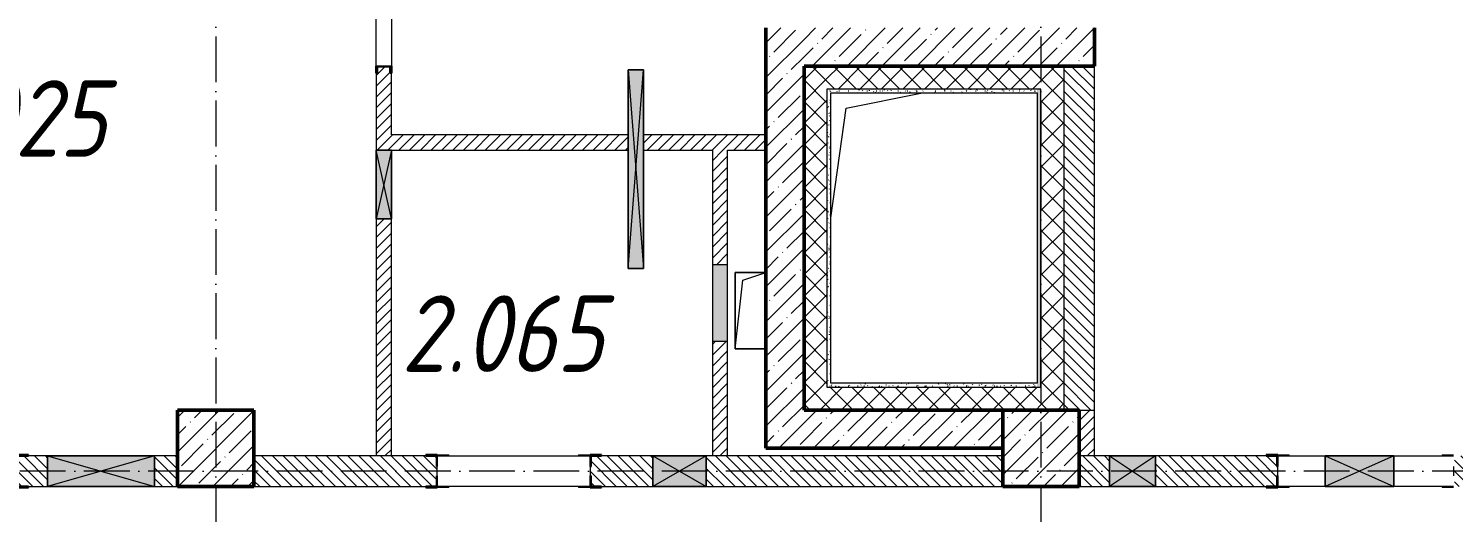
# Model space of a CAD drawing. Header units: millimetres. Extents: x -213536 to 1564669, y -45299 to 942238.
# Drawn here: x 60933 to 70258, y 514027 to 517193 of the extents above; entities that cross this region are included whole.
import ezdxf

# ---------------------------------------------------------------- set-up
doc = ezdxf.new("R2010")
doc.units = ezdxf.units.MM
doc.linetypes.add('50_200_ШТРИХ_1Т_ш5_п1_п1_', pattern=[700, 500, -100, 0, -100])
for name, color, linetype, lineweight in [('3.1) ЖБ окна 1.2 м', 102, 'Continuous', 30), ('A-DETL-GENF-OTLN', 7, 'Continuous', 9), ('A-FLOR-____-OTLN', 7, 'Continuous', 9), ('A-GENM-____-MCUT', 7, 'Continuous', 25), ('A-GENM-____-OTLN', 7, 'Continuous', 9), ('A-GENM-____-OTLN-1', 7, 'Continuous', 25), ('A-GLAZ-____-OTLN', 7, 'Continuous', 9), ('A-WALL-____-MCUT', 7, 'Continuous', 13), ('A-WALL-____-MCUT-1', 7, 'Continuous', 9), ('A-WALL-____-MCUT-2', 7, 'Continuous', 50), ('A-WALL-____-PATT-1', 7, 'Continuous', 9), ('A-WALL-FNSH-MCUT-1', 7, 'Continuous', 9), ('I-WALL-____-OTLN', 7, 'Continuous', 9), ('S-COLS-____-MCUT', 7, 'Continuous', 50), ('S-COLS-____-OTLN', 7, 'Continuous', 9), ('S-GRID-____-OTLN-1', 7, '50_200_ШТРИХ_1Т_ш5_п1_п1_', 9), ('Марки помещений', 7, 'Continuous', 9)]:
    doc.layers.add(name, color=color, linetype=linetype, lineweight=lineweight)
doc.layers.add('A-WALL-____-PATT-2', color=7, linetype='Continuous', lineweight=9, true_color=0x787878)
doc.styles.add('ISOCPEUR_I_2', font='isocpeui.ttf', dxfattribs={"width": 0.85, "height": 2.3})
pattern_1 = [(135, (-15591.663, 459015.94), (-35.35534, -35.35534), [])]
pattern_2 = [(45, (-15591.663, 459015.94), (-35.35534, 35.35534), [])]
pattern_3 = [(45, (-15591.66, 459015.94), (-114.04925, 114.04925), []), (45, (-15477.61, 459015.94), (-114.04925, 114.04925), [201.612, -40.322, 3.353, -36.97])]
pattern_4 = [(0, (-15591.663, 459015.94), (81.28, 20.32), [3.353, -57.607, 3.353, -57.607, -325.12]), (0, (-15591.663, 459015.94), (81.28, 20.32), [-121.92, 3.353, -118.567, 3.353, -57.607, -142.24]), (0, (-15591.663, 459015.94), (81.28, 20.32), [-304.8, 3.353, -37.287, 3.353, -98.247]), (120, (-15561.183, 459026.1), (-58.2376362, 60.230545), [3.353, -57.607, 3.353, -57.607, -325.12]), (120, (-15561.183, 459026.1), (-58.2376362, 60.230545), [-121.92, 3.353, -118.567, 3.353, -57.607, -142.24]), (120, (-15561.183, 459026.1), (-58.2376362, 60.230545), [-304.8, 3.353, -37.287, 3.353, -98.247]), (240, (-15551.023, 459066.74), (-23.0423638, -80.550545), [3.353, -57.607, 3.353, -57.607, -325.12]), (240, (-15551.023, 459066.74), (-23.0423638, -80.550545), [-121.92, 3.353, -118.567, 3.353, -57.607, -142.24]), (240, (-15551.023, 459066.74), (-23.0423638, -80.550545), [-304.8, 3.353, -37.287, 3.353, -98.247])]
pattern_5 = [(45, (-15591.66, 459015.94), (-70.71068, 70.71068), []), (135, (-15591.66, 459015.94), (-70.71068, -70.71068), [])]

# ---------------------------------------------------------------- blocks, each defined once
blk = doc.blocks.new('BSC_Колонна _Прямоугольная - 500х500-V37-АР1_План отверстий 2 этажа в осях 1-64_Ю-ЯЯ')
at = {"layer": 'S-COLS-____-OTLN'}
h = blk.add_hatch(dxfattribs=at)
h.set_pattern_fill('FP_47', color=256, style=0, pattern_type=2)
h.set_pattern_definition([(45, (-83150, -55431.04), (-114.04925, 114.04925), []), (45, (-83035.95, -55431.04), (-114.04925, 114.04925), [201.613, -40.323, 3.353, -36.97])])
h.paths.add_polyline_path([(-250, -250), (250, -250), (250, 250), (-250, 250)], flags=0)
at = {"layer": 'S-COLS-____-MCUT'}
for p, q in [((250, 250), (-250, 250)), ((-250, 250), (-250, -250)), ((250, -250), (250, 250)), ((-250, -250), (250, -250))]:
    blk.add_line(p, q, dxfattribs=at)
blk = doc.blocks.new('BSC_Колонна _Прямоугольная - 500х500-V41-АР1_План отверстий 2 этажа в осях 1-64_Ю-ЯЯ')
at = {"layer": 'S-COLS-____-OTLN'}
h = blk.add_hatch(dxfattribs=at)
h.set_pattern_fill('FP_51', color=256, style=0, pattern_type=2)
h.set_pattern_definition([(45, (-77750, -55431.04), (-114.04925, 114.04925), []), (45, (-77635.95, -55431.04), (-114.04925, 114.04925), [201.613, -40.323, 3.353, -36.97])])
h.paths.add_polyline_path([(-250, -250), (250, -250), (250, 250), (-250, 250)], flags=0)
at = {"layer": 'S-COLS-____-MCUT'}
for p, q in [((250, 250), (-250, 250)), ((-250, 250), (-250, -250)), ((250, -250), (250, 250)), ((-250, -250), (250, -250))]:
    blk.add_line(p, q, dxfattribs=at)
blk = doc.blocks.new('154_Стойка_СКБ_Швеллер - СМ-2180_100-28278555-АР1_План отверстий 2 этажа в осях 1-64_Ю-ЯЯ')
at = {"layer": 'A-GENM-____-MCUT'}
for p, q in [((125, 50), (171, 50)), ((125, -50), (125, 50)), ((129.5, 42.4), (129.5, -42.4)), ((171, 42.4), (129.5, 42.4)), ((171, 50), (171, 42.4)), ((171, -50), (125, -50)), ((129.5, -42.4), (171, -42.4)), ((171, -42.4), (171, -50))]:
    blk.add_line(p, q, dxfattribs=at)
blk = doc.blocks.new('154_Стойка_СКБ_Уголок - СМ-2180_200-28268025-АР1_План отверстий 2 этажа в осях 1-64_Ю-ЯЯ')
at = {"layer": 'A-GENM-____-MCUT'}
for p, q in [((125, 156), (125, 81)), ((200, 156), (125, 156)), ((131, 81), (131, 150)), ((131, 150), (200, 150)), ((200, 150), (200, 156)), ((125, 81), (131, 81)), ((131, 19), (125, 19)), ((125, 19), (125, -56)), ((131, -50), (131, 19)), ((125, -56), (200, -56)), ((200, -50), (131, -50)), ((200, -56), (200, -50))]:
    blk.add_line(p, q, dxfattribs=at)
blk = doc.blocks.new('Стойка_Влож_Уголок_Опорный - Уголок-28213941-АР1_План отверстий 2 этажа в осях 1-64_Ю-ЯЯ')
at = {"layer": 'A-GENM-____-OTLN'}
for p, q in [((-212, -6), (-212, 0)), ((0, 0), (0, -6)), ((-212, -75), (-212, -6)), ((-212, -6), (-206, -6)), ((-212, -75), (-206, -75)), ((-6, -6), (0, -6)), ((-6, -75), (0, -75)), ((0, -6), (0, -75))]:
    blk.add_line(p, q, dxfattribs=at)
blk = doc.blocks.new('AR_Отверстие Ниша - Лючок-32403779-АР1_План отверстий 2 этажа в осях 1-64_Ю-ЯЯ')
at = {"layer": 'A-GLAZ-____-OTLN'}
blk.add_hatch(color=256, dxfattribs=at).paths.add_polyline_path([(250, -50), (250, 50), (-250, 50), (-250, -50)], flags=0)
for p, q in [((250, 50), (-250, 50)), ((-250, 50), (-250, -50)), ((250, -50), (250, 50)), ((-250, -50), (250, -50))]:
    blk.add_line(p, q, dxfattribs=at)
blk = doc.blocks.new('AR_Отверстие прямоугольное _в плите_ - AR_Отверстие прямоугольное _в плите_-30229458-АР1_План отверстий 2 этажа в осях 1-64_Ю-ЯЯ')
at = {"layer": 'A-GENM-____-OTLN'}
for p, q in [((100, 250), (-100, 250)), ((-100, 250), (-100, -250)), ((-100, -250), (-50, 200)), ((-50, 200), (100, 250)), ((-100, -250), (100, -250))]:
    blk.add_line(p, q, dxfattribs=at)
blk = doc.blocks.new('AR_Отверстие прямоугольное _в плите_ - AR_Отверстие прямоугольное _в плите_-30552518-АР1_План отверстий 2 этажа в осях 1-64_Ю-ЯЯ')
at = {"layer": 'A-GENM-____-OTLN'}
for p, q in [((-550, 850), (-50, 950)), ((-650, 131.8), (-550, 850))]:
    blk.add_line(p, q, dxfattribs=at)
blk = doc.blocks.new('AR_Отверстие прямоугольное _в стене_ - AR_Отверстие прямоугольное _в стене__ОВ-36829869-АР1_План отверстий 2 этажа в осях 1-64_Ю-ЯЯ')
at = {"layer": 'A-GLAZ-____-OTLN'}
blk.add_hatch(color=256, dxfattribs=at).paths.add_polyline_path([(350, -100), (350, 100), (-350, 100), (-350, -100)], flags=0)
at = {"layer": 'A-DETL-GENF-OTLN'}
for p, q in [((-350, -100), (-350, 100)), ((-350, 100), (350, 100)), ((350, 100), (-350, -100)), ((-350, 100), (350, -100)), ((350, 100), (-350, 100)), ((-350, 100), (-350, -100)), ((350, 100), (350, -100)), ((350, -100), (350, 100)), ((350, -100), (-350, -100)), ((-350, -100), (350, -100))]:
    blk.add_line(p, q, dxfattribs=at)
blk = doc.blocks.new('AR_Отверстие прямоугольное _в стене__БезПР - AR_Отверстие прямоугольное _в стене__БезПР-36789171-АР1_План отверстий 2 этажа в осях 1-64_Ю-ЯЯ')
at = {"layer": 'A-GLAZ-____-OTLN'}
blk.add_hatch(color=256, dxfattribs=at).paths.add_polyline_path([(150, -100), (150, 100), (-150, 100), (-150, -100)], flags=0)
at = {"layer": 'A-DETL-GENF-OTLN'}
for p, q in [((-150, -100), (-150, 100)), ((-150, 100), (150, 100)), ((150, 100), (-150, -100)), ((-150, 100), (150, -100)), ((150, 100), (-150, 100)), ((-150, 100), (-150, -100)), ((150, 100), (150, -100)), ((150, -100), (150, 100)), ((150, -100), (-150, -100)), ((-150, -100), (150, -100))]:
    blk.add_line(p, q, dxfattribs=at)
at = {"layer": 'A-GLAZ-____-OTLN'}
blk.add_line((150, 100), (-150, 100), dxfattribs=at)
blk = doc.blocks.new('AR_Отверстие прямоугольное _в стене__БезПР - AR_Отверстие прямоугольное _в стене__БезПР-36428569-АР1_План отверстий 2 этажа в осях 1-64_Ю-ЯЯ')
at = {"layer": 'A-GLAZ-____-OTLN'}
blk.add_hatch(color=256, dxfattribs=at).paths.add_polyline_path([(225, -50), (225, 50), (-225, 50), (-225, -50), (-68.5, -50)], flags=0)
at = {"layer": 'A-DETL-GENF-OTLN'}
for p, q in [((-225, -50), (-225, 50)), ((-225, 50), (225, 50)), ((225, 50), (-225, -50)), ((-225, 50), (225, -50)), ((225, 50), (-225, 50)), ((-225, 50), (-225, -50)), ((225, 50), (225, -50)), ((225, -50), (225, 50)), ((225, -50), (-225, -50)), ((-225, -50), (225, -50))]:
    blk.add_line(p, q, dxfattribs=at)
at = {"layer": 'A-GLAZ-____-OTLN'}
blk.add_line((225, 50), (-225, 50), dxfattribs=at)
blk = doc.blocks.new('AR_Отверстие прямоугольное _в стене_ - AR_Отверстие прямоугольное _в стене__ОВ-36827602-АР1_План отверстий 2 этажа в осях 1-64_Ю-ЯЯ')
at = {"layer": 'A-GLAZ-____-OTLN'}
blk.add_hatch(color=256, dxfattribs=at).paths.add_polyline_path([(225, -100), (225, 100), (-225, 100), (-225, -100)], flags=0)
at = {"layer": 'A-DETL-GENF-OTLN'}
for p, q in [((-225, -100), (-225, 100)), ((-225, 100), (225, 100)), ((225, 100), (-225, -100)), ((-225, 100), (225, -100)), ((225, 100), (-225, 100)), ((-225, 100), (-225, -100)), ((225, 100), (225, -100)), ((225, -100), (225, 100)), ((225, -100), (-225, -100)), ((-225, -100), (225, -100))]:
    blk.add_line(p, q, dxfattribs=at)
blk = doc.blocks.new('AR_Отверстие прямоугольное _в стене_ - AR_Отверстие прямоугольное _в стене__ОВ-36829206-АР1_План отверстий 2 этажа в осях 1-64_Ю-ЯЯ')
at = {"layer": 'A-GLAZ-____-OTLN'}
blk.add_hatch(color=256, dxfattribs=at).paths.add_polyline_path([(175, -100), (175, 100), (-175, 100), (-175, -100)], flags=0)
at = {"layer": 'A-DETL-GENF-OTLN'}
for p, q in [((-175, -100), (-175, 100)), ((-175, 100), (175, 100)), ((175, 100), (-175, -100)), ((-175, 100), (175, -100)), ((175, 100), (-175, 100)), ((-175, 100), (-175, -100)), ((175, 100), (175, -100)), ((175, -100), (175, 100)), ((175, -100), (-175, -100)), ((-175, -100), (175, -100))]:
    blk.add_line(p, q, dxfattribs=at)
blk = doc.blocks.new('AR_Отверстие прямоугольное _в стене_ - AR_Отверстие прямоугольное _в стене__ОВ-36941390-АР1_План отверстий 2 этажа в осях 1-64_Ю-ЯЯ')
at = {"layer": 'A-GLAZ-____-OTLN'}
blk.add_hatch(color=256, dxfattribs=at).paths.add_polyline_path([(-650, -50), (650, -50), (650, 50), (-650, 50)], flags=0)
at = {"layer": 'A-DETL-GENF-OTLN'}
for p, q in [((-650, -50), (-650, 50)), ((-650, 50), (650, 50)), ((650, 50), (-650, -50)), ((-650, 50), (650, -50)), ((650, 50), (-650, 50)), ((-650, 50), (-650, -50)), ((650, 50), (650, -50)), ((650, -50), (650, 50)), ((650, -50), (-650, -50)), ((-650, -50), (650, -50))]:
    blk.add_line(p, q, dxfattribs=at)
blk = doc.blocks.new('2этаж')
at = {"layer": 'S-GRID-____-OTLN-1', "color": 251, "ltscale": 0.6, "true_color": 0x636466}
for p, q in [((62158.3, 549908.8), (62158.3, 498997)), ((67558.3, 549908.8), (67558.3, 498997)), ((88482.7, 514297), (-20260.4, 514297))]:
    blk.add_line(p, q, dxfattribs=at)

msp = doc.modelspace()

# ---------------------------------------------------------------- hatches: boundary and pattern name
at = {"layer": 'A-WALL-____-PATT-1'}
h = msp.add_hatch(dxfattribs=at)
h.set_pattern_fill('FP_5', color=256, style=0, pattern_type=2)
h.set_pattern_definition(pattern_2)
h.paths.add_polyline_path([(63308.3, 514397), (63308.3, 515947), (63208.3, 515947), (63208.3, 514397)], flags=0)
h.paths.add_polyline_path([(63215.9, 516397), (63308.3, 516397), (63308.3, 516901), (63300.7, 516901), (63300.7, 516942.5), (63215.9, 516942.5), (63215.9, 516901), (63208.3, 516901), (63208.3, 516397)], flags=0)
h.paths.add_polyline_path([(63215.9, 518101.5), (63300.7, 518101.5), (63300.7, 518143), (63308.3, 518143), (63308.3, 519127), (63208.3, 519127), (63208.3, 518143), (63215.9, 518143)], flags=0)
h = msp.add_hatch(dxfattribs=at)
h.set_pattern_fill('FP_13', color=256, style=0, pattern_type=2)
h.set_pattern_definition(pattern_3)
h.paths.add_polyline_path([(65758.3, 514447), (66008.3, 514447), (66008.3, 517197), (65758.3, 517197), (65758.3, 516240.5)], flags=0)
h = msp.add_hatch(dxfattribs=at)
h.set_pattern_fill('FP_13', color=256, style=0, pattern_type=2)
h.set_pattern_definition(pattern_3)
h.paths.add_polyline_path([(67908.3, 516947), (67908.3, 517197), (66008.3, 517197), (66008.3, 516947), (67465.7, 516947)], flags=0)
h = msp.add_hatch(dxfattribs=at)
h.set_pattern_fill('FP_1', color=256, style=0, pattern_type=2)
h.set_pattern_definition(pattern_5)
h.paths.add_polyline_path([(66008.3, 514847), (66158.3, 514847), (66158.3, 516947), (66008.3, 516947), (66008.3, 514872)], flags=0)
h = msp.add_hatch(dxfattribs=at)
h.set_pattern_fill('FP_1', color=256, style=0, pattern_type=2)
h.set_pattern_definition(pattern_5)
h.paths.add_polyline_path([(67465.7, 516797), (67558.3, 516797), (67558.3, 516947), (66158.3, 516947), (66158.3, 516797), (66183.3, 516797)], flags=0)
h = msp.add_hatch(dxfattribs=at)
h.set_pattern_fill('FP_1', color=256, style=0, pattern_type=2)
h.set_pattern_definition(pattern_5)
h.paths.add_polyline_path([(67558.3, 514697), (67708.3, 514697), (67708.3, 516947), (67558.3, 516947), (67558.3, 514847)], flags=0)
h = msp.add_hatch(dxfattribs=at)
h.set_pattern_fill('FP_6', color=256, style=0, pattern_type=2)
h.set_pattern_definition(pattern_1)
h.paths.add_polyline_path([(67908.3, 514697), (67908.3, 516947), (67708.3, 516947), (67708.3, 514697), (67808.3, 514697)], flags=0)
h = msp.add_hatch(dxfattribs=at)
h.set_pattern_fill('FP_5', color=256, style=0, pattern_type=2)
h.set_pattern_definition(pattern_2)
h.paths.add_polyline_path([(64958.3, 516397), (65758.3, 516397), (65758.3, 516497), (64958.3, 516497), (64958.3, 516418.4)], flags=0)
h.paths.add_polyline_path([(63930.7, 516397), (64858.3, 516397), (64858.3, 516497), (63308.3, 516497), (63308.3, 516397)], flags=0)
h = msp.add_hatch(dxfattribs=at)
h.set_pattern_fill('FP_5', color=256, style=0, pattern_type=2)
h.set_pattern_definition(pattern_2)
h.paths.add_polyline_path([(65508.3, 514397), (65508.3, 515147), (65408.3, 515147), (65408.3, 514397)], flags=0)
h.paths.add_polyline_path([(65408.3, 515647), (65508.3, 515647), (65508.3, 516397), (65408.3, 516397), (65408.3, 516240.5)], flags=0)
h = msp.add_hatch(dxfattribs=at)
h.set_pattern_fill('FP_1', color=256, style=0, pattern_type=2)
h.set_pattern_definition(pattern_5)
h.paths.add_polyline_path([(67465.7, 514697), (67558.3, 514697), (67558.3, 514847), (66008.3, 514847), (66008.3, 514697), (67308.3, 514697)], flags=0)
h = msp.add_hatch(dxfattribs=at)
h.set_pattern_fill('FP_13', color=256, style=0, pattern_type=2)
h.set_pattern_definition(pattern_3)
h.paths.add_polyline_path([(67308.3, 514447), (67308.3, 514697), (66008.3, 514697), (66008.3, 514447)], flags=0)
h = msp.add_hatch(dxfattribs=at)
h.set_pattern_fill('FP_5', color=256, style=0, pattern_type=2)
h.set_pattern_definition(pattern_2)
h.paths.add_polyline_path([(67908.3, 514397), (67908.3, 514697), (67808.3, 514697), (67808.3, 514397)], flags=0)
h = msp.add_hatch(dxfattribs=at)
h.set_pattern_fill('FP_6', color=256, style=0, pattern_type=2)
h.set_pattern_definition(pattern_1)
h.paths.add_polyline_path([(60864.3, 514197), (61058.3, 514197), (61058.3, 514397), (60864.3, 514397), (60864.3, 514328), (60858.3, 514328), (60858.3, 514266), (60864.3, 514266), (60864.3, 514198.1)], flags=0)
h.paths.add_polyline_path([(61908.3, 514197), (61908.3, 514397), (61758.3, 514397), (61758.3, 514197)], flags=0)
h.paths.add_polyline_path([(59511.9, 514197), (59702.3, 514197), (59702.3, 514266), (59708.3, 514266), (59708.3, 514328), (59702.3, 514328), (59702.3, 514397), (59408.3, 514397), (59408.3, 514197)], flags=0)
h = msp.add_hatch(dxfattribs=at)
h.set_pattern_fill('FP_6', color=256, style=0, pattern_type=2)
h.set_pattern_definition(pattern_1)
h.paths.add_polyline_path([(67308.3, 514197), (67308.3, 514397), (65368.3, 514397), (65368.3, 514197), (65698.2, 514197)], flags=0)
h.paths.add_polyline_path([(64614.3, 514197), (65018.3, 514197), (65018.3, 514397), (64614.3, 514397), (64614.3, 514328), (64608.3, 514328), (64608.3, 514266), (64614.3, 514266), (64614.3, 514197.4)], flags=0)
h.paths.add_polyline_path([(63602.3, 514197), (63602.3, 514266), (63608.3, 514266), (63608.3, 514328), (63602.3, 514328), (63602.3, 514397), (62408.3, 514397), (62408.3, 514197), (63533.3, 514197)], flags=0)
h = msp.add_hatch(dxfattribs=at)
h.set_pattern_fill('FP_6', color=256, style=0, pattern_type=2)
h.set_pattern_definition(pattern_1)
h.paths.add_polyline_path([(72073.3, 514197), (72073.3, 514397), (71958.3, 514397), (71958.3, 514394), (71911.3, 514393.3), (71911.3, 514200), (71958.3, 514200), (71958.3, 514197)], flags=0)
h.paths.add_polyline_path([(70333.3, 514197), (70752.3, 514197), (70752.3, 514266), (70758.3, 514266), (70758.3, 514328), (70752.3, 514328), (70752.3, 514397), (70264.3, 514397), (70264.3, 514328), (70258.3, 514328), (70258.3, 514266), (70264.3, 514266), (70264.3, 514197)], flags=0)
h.paths.add_polyline_path([(68308.3, 514197), (69102.3, 514197.9), (69102.3, 514266), (69108.3, 514266), (69108.3, 514328), (69102.3, 514328), (69102.3, 514397), (68308.3, 514397), (68308.3, 514320.1)], flags=0)
h.paths.add_polyline_path([(68008.3, 514197), (68008.3, 514397), (67808.3, 514397), (67808.3, 514197)], flags=0)
at = {"layer": 'A-WALL-____-PATT-2'}
h = msp.add_hatch(dxfattribs=at)
h.set_pattern_fill('FP_164', color=256, style=0, pattern_type=2)
h.set_pattern_definition(pattern_4)
h.paths.add_polyline_path([(66183.3, 514872), (66183.3, 516797), (66158.3, 516797), (66158.3, 514872)], flags=0)
h = msp.add_hatch(dxfattribs=at)
h.set_pattern_fill('FP_164', color=256, style=0, pattern_type=2)
h.set_pattern_definition(pattern_4)
h.paths.add_polyline_path([(67533.3, 516772), (67533.3, 516797), (66183.3, 516797), (66183.3, 516772), (67465.7, 516772)], flags=0)
h = msp.add_hatch(dxfattribs=at)
h.set_pattern_fill('FP_164', color=256, style=0, pattern_type=2)
h.set_pattern_definition(pattern_4)
h.paths.add_polyline_path([(67533.3, 514847), (67558.3, 514847), (67558.3, 516797), (67533.3, 516797), (67533.3, 514872)], flags=0)
h = msp.add_hatch(dxfattribs=at)
h.set_pattern_fill('FP_164', color=256, style=0, pattern_type=2)
h.set_pattern_definition(pattern_4)
h.paths.add_polyline_path([(67533.3, 514847), (67533.3, 514872), (66158.3, 514872), (66158.3, 514847), (67465.7, 514847)], flags=0)

# ---------------------------------------------------------------- linework, layer by layer
at = {"layer": 'A-FLOR-____-OTLN'}
for p, q in [((65558.3, 515597), (65758.3, 515597)), ((65558.3, 515097), (65558.3, 515597)), ((65758.3, 515097), (65558.3, 515097))]:
    msp.add_line(p, q, dxfattribs=at)
at = {"layer": 'A-WALL-____-MCUT'}
for p, q in [((67708.3, 516947), (67708.3, 514697)), ((67908.3, 514697), (67908.3, 516947)), ((67808.3, 514697), (67908.3, 514697)), ((61058.3, 514397), (60933.3, 514397)), ((61908.3, 514397), (61758.3, 514397)), ((63533.3, 514397), (62408.3, 514397)), ((65018.3, 514397), (64683.3, 514397)), ((67308.3, 514397), (65368.3, 514397)), ((68008.3, 514397), (67808.3, 514397)), ((69033.3, 514397), (68308.3, 514397)), ((63608.3, 514266), (63608.3, 514328)), ((64608.3, 514328), (64608.3, 514266)), ((69108.3, 514266), (69108.3, 514328)), ((70258.3, 514328), (70258.3, 514266)), ((60933.3, 514197), (61058.3, 514197)), ((61758.3, 514197), (61908.3, 514197)), ((62408.3, 514197), (63533.3, 514197)), ((64683.3, 514197), (65018.3, 514197)), ((65368.3, 514197), (67308.3, 514197)), ((67808.3, 514197), (68008.3, 514197)), ((68308.3, 514197), (69033.3, 514197))]:
    msp.add_line(p, q, dxfattribs=at)
at = {"layer": 'A-WALL-____-MCUT-1'}
for p, q in [((66158.3, 516797), (66158.3, 514847)), ((67558.3, 516797), (66158.3, 516797)), ((67558.3, 514847), (67558.3, 516797)), ((66158.3, 514847), (67558.3, 514847)), ((67308.3, 514697), (67308.3, 514697))]:
    msp.add_line(p, q, dxfattribs=at)
at = {"layer": 'A-WALL-____-MCUT-2'}
for p, q in [((65758.3, 517197), (65758.3, 514447)), ((67908.3, 516947), (67908.3, 517197)), ((66008.3, 514697), (66008.3, 516947)), ((66008.3, 516947), (67908.3, 516947)), ((67308.3, 514697), (66008.3, 514697)), ((65758.3, 514447), (67308.3, 514447))]:
    msp.add_line(p, q, dxfattribs=at)
at = {"layer": 'A-WALL-FNSH-MCUT-1'}
for p, q in [((63208.3, 516901), (63208.3, 516397)), ((63308.3, 516497), (63308.3, 516901)), ((66183.3, 514872), (66183.3, 516772)), ((66183.3, 516772), (67533.3, 516772)), ((67533.3, 516772), (67533.3, 514872)), ((64858.3, 516497), (63308.3, 516497)), ((65758.3, 516497), (64958.3, 516497)), ((63308.3, 516397), (64858.3, 516397)), ((64958.3, 516397), (65408.3, 516397)), ((65408.3, 516397), (65408.3, 515647)), ((65508.3, 516397), (65758.3, 516397)), ((65508.3, 515647), (65508.3, 516397)), ((63208.3, 515947), (63208.3, 514397)), ((63308.3, 514397), (63308.3, 515947)), ((65408.3, 515147), (65408.3, 514397)), ((65508.3, 514397), (65508.3, 515147)), ((67533.3, 514872), (66183.3, 514872)), ((67908.3, 514397), (67908.3, 514697))]:
    msp.add_line(p, q, dxfattribs=at)
at = {"layer": 'I-WALL-____-OTLN'}
for p, q in [((63208.3, 516947), (63208.3, 517337)), ((63308.3, 517337), (63308.3, 516947)), ((63608.3, 514397), (64608.3, 514397)), ((69108.3, 514397), (69418.3, 514397)), ((69868.3, 514397), (70258.3, 514397)), ((64608.3, 514197), (63608.3, 514197)), ((69418.3, 514197), (69108.3, 514197)), ((70258.3, 514197), (69868.3, 514197))]:
    msp.add_line(p, q, dxfattribs=at)

# ---------------------------------------------------------------- block references
at = {"layer": '3.1) ЖБ окна 1.2 м'}
msp.add_blockref('2этаж', (0, 0), dxfattribs=at)
at = {"layer": 'A-GENM-____-OTLN'}
for name, p in [('AR_Отверстие прямоугольное _в плите_ - AR_Отверстие прямоугольное _в плите_-30552518-АР1_План отверстий 2 этажа в осях 1-64_Ю-ЯЯ', (66833.3, 515822)), ('AR_Отверстие прямоугольное _в плите_ - AR_Отверстие прямоугольное _в плите_-30229458-АР1_План отверстий 2 этажа в осях 1-64_Ю-ЯЯ', (65658.3, 515347))]:
    msp.add_blockref(name, p, dxfattribs=at)
for p, rotation in [((63608.3, 514403), 89.99999999999957), ((64608.3, 514191), 269.9999999999995), ((69108.3, 514403), 89.99999999999962), ((70258.3, 514191), 269.9999999999996)]:
    msp.add_blockref('Стойка_Влож_Уголок_Опорный - Уголок-28213941-АР1_План отверстий 2 этажа в осях 1-64_Ю-ЯЯ', p, dxfattribs=dict(at, rotation=rotation))
at = {"layer": 'A-GENM-____-OTLN-1'}
for name, p, rotation in [('154_Стойка_СКБ_Швеллер - СМ-2180_100-28278555-АР1_План отверстий 2 этажа в осях 1-64_Ю-ЯЯ', (63258.3, 517072), 269.9999999999999), ('154_Стойка_СКБ_Уголок - СМ-2180_200-28268025-АР1_План отверстий 2 этажа в осях 1-64_Ю-ЯЯ', (63733.3, 514347), 180), ('154_Стойка_СКБ_Уголок - СМ-2180_200-28268025-АР1_План отверстий 2 этажа в осях 1-64_Ю-ЯЯ', (69233.3, 514347), 180)]:
    msp.add_blockref(name, p, dxfattribs=dict(at, rotation=rotation))
for p in [(60733.3, 514247), (64483.3, 514247)]:
    msp.add_blockref('154_Стойка_СКБ_Уголок - СМ-2180_200-28268025-АР1_План отверстий 2 этажа в осях 1-64_Ю-ЯЯ', p, dxfattribs=at)
at = {"layer": 'A-GLAZ-____-OTLN'}
for name, p, rotation in [('AR_Отверстие прямоугольное _в стене_ - AR_Отверстие прямоугольное _в стене__ОВ-36941390-АР1_План отверстий 2 этажа в осях 1-64_Ю-ЯЯ', (64908.3, 516272), 89.99999999999987), ('AR_Отверстие прямоугольное _в стене__БезПР - AR_Отверстие прямоугольное _в стене__БезПР-36428569-АР1_План отверстий 2 этажа в осях 1-64_Ю-ЯЯ', (63258.3, 516172), 269.9999999999999), ('AR_Отверстие Ниша - Лючок-32403779-АР1_План отверстий 2 этажа в осях 1-64_Ю-ЯЯ', (65458.3, 515397), 270)]:
    msp.add_blockref(name, p, dxfattribs=dict(at, rotation=rotation))
for name, p in [('AR_Отверстие прямоугольное _в стене_ - AR_Отверстие прямоугольное _в стене__ОВ-36829869-АР1_План отверстий 2 этажа в осях 1-64_Ю-ЯЯ', (61408.3, 514297)), ('AR_Отверстие прямоугольное _в стене_ - AR_Отверстие прямоугольное _в стене__ОВ-36829206-АР1_План отверстий 2 этажа в осях 1-64_Ю-ЯЯ', (65193.3, 514297)), ('AR_Отверстие прямоугольное _в стене__БезПР - AR_Отверстие прямоугольное _в стене__БезПР-36789171-АР1_План отверстий 2 этажа в осях 1-64_Ю-ЯЯ', (68158.3, 514297)), ('AR_Отверстие прямоугольное _в стене_ - AR_Отверстие прямоугольное _в стене__ОВ-36827602-АР1_План отверстий 2 этажа в осях 1-64_Ю-ЯЯ', (69643.3, 514297))]:
    msp.add_blockref(name, p, dxfattribs=at)
at = {"layer": 'S-COLS-____-OTLN'}
for name, p in [('BSC_Колонна _Прямоугольная - 500х500-V41-АР1_План отверстий 2 этажа в осях 1-64_Ю-ЯЯ', (62158.3, 514447)), ('BSC_Колонна _Прямоугольная - 500х500-V37-АР1_План отверстий 2 этажа в осях 1-64_Ю-ЯЯ', (67558.3, 514447))]:
    msp.add_blockref(name, p, dxfattribs=at)

# ---------------------------------------------------------------- texts
at = {"layer": 'Марки помещений', "char_height": 500, "width": 785.654, "attachment_point": 1, "style": 'ISOCPEUR_I_2'}
for s, insert in [('2.025', (60135.9, 516854.4)), ('2.065', (63372.6, 515446.7))]:
    msp.add_mtext(s, dxfattribs=dict(at, insert=insert))

doc.saveas('drawing.dxf')
